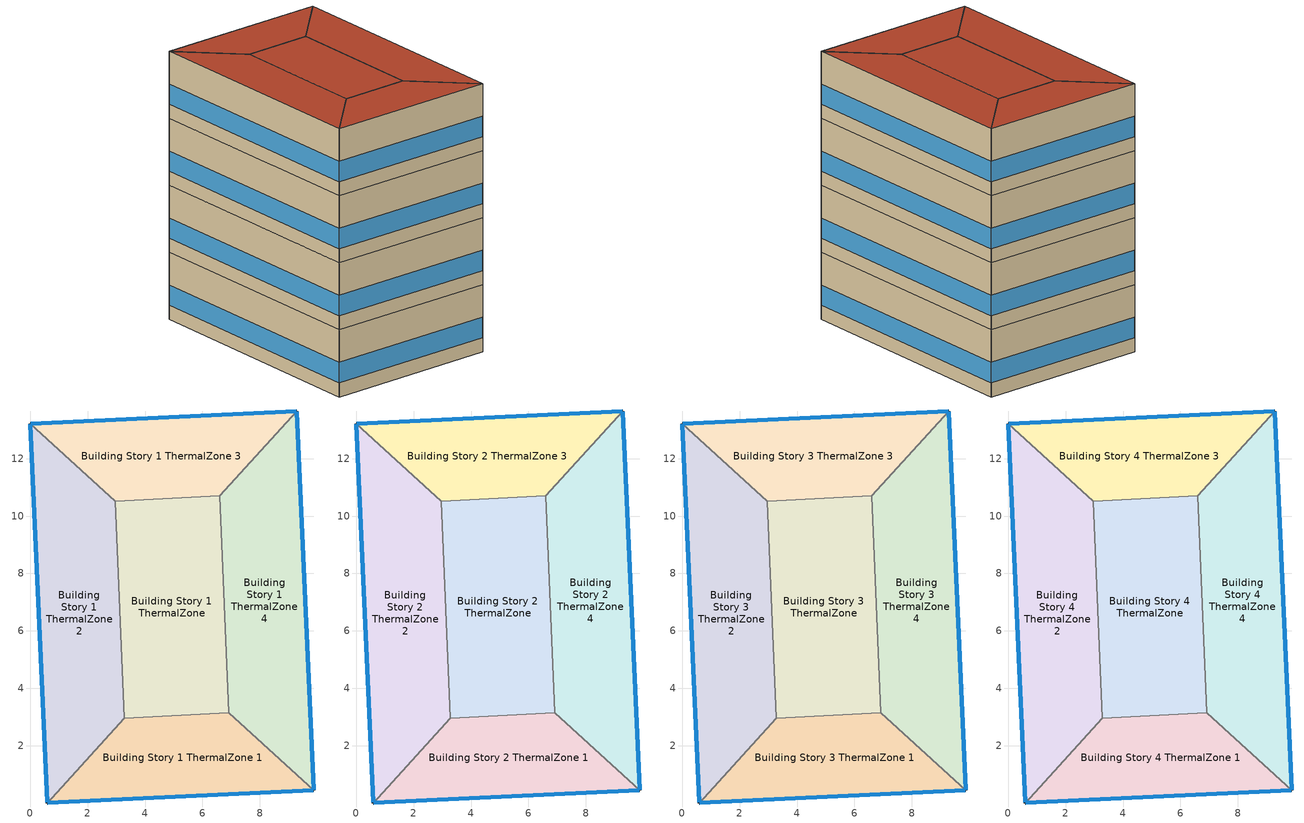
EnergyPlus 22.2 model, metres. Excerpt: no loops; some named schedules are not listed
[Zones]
Building Story 1 ThermalZone
 floor ground (Typical Insulated Carpeted 8in Slab Floor): 6.92,3.14 3.28,2.96 2.96,10.52 6.6,10.7 z0
 wall adiabatic (Typical Interior Wall): 3.28,2.96 6.92,3.14 6.6,10.7 2.96,10.52 3.28,2.96 z0:3.6
 ceiling adiabatic (Typical Interior Floor): 6.6,10.7 2.96,10.52 3.28,2.96 6.92,3.14 z3.6
Building Story 1 ThermalZone 1
 floor ground (Typical Insulated Carpeted 8in Slab Floor): 9.88,0.44 0.59,0 3.28,2.96 6.92,3.14 z0
 wall outside (Typical Insulated Steel Framed Exterior Wall R-12.99): 0.59,0 9.88,0.44 z0:3.6
 wall adiabatic (Typical Interior Wall): 9.88,0.44 6.92,3.14 3.28,2.96 0.59,0 z0:3.6
 window (U 0.55 SHGC 0.25): 0.61,0 9.86,0.44 z0.76:1.85
 ceiling adiabatic (Typical Interior Ceiling): 6.92,3.14 3.28,2.96 0.59,0 9.88,0.44 z3.6
Building Story 1 ThermalZone 2
 floor ground (Typical Insulated Carpeted 8in Slab Floor): 0.59,0 0,13.22 2.96,10.52 3.28,2.96 z0
 wall outside (Typical Insulated Steel Framed Exterior Wall R-12.99): 0,13.22 0.59,0 z0:3.6
 wall adiabatic (Typical Interior Wall): 0.59,0 3.28,2.96 2.96,10.52 0,13.22 z0:3.6
 window (U 0.55 SHGC 0.25): 0,13.19 0.59,0.03 z0.76:1.85
 ceiling adiabatic (Typical Interior Ceiling): 3.28,2.96 2.96,10.52 0,13.22 0.59,0 z3.6
Building Story 1 ThermalZone 3
 floor ground (Typical Insulated Carpeted 8in Slab Floor): 0,13.22 9.29,13.66 6.6,10.7 2.96,10.52 z0
 wall outside (Typical Insulated Steel Framed Exterior Wall R-12.99): 9.29,13.66 0,13.22 z0:3.6
 wall adiabatic (Typical Interior Wall): 0,13.22 2.96,10.52 6.6,10.7 9.29,13.66 z0:3.6
 window (U 0.55 SHGC 0.25): 9.27,13.66 0.03,13.22 z0.76:1.85
 ceiling adiabatic (Typical Interior Ceiling): 2.96,10.52 6.6,10.7 9.29,13.66 0,13.22 z3.6
Building Story 1 ThermalZone 4
 floor ground (Typical Insulated Carpeted 8in Slab Floor): 9.29,13.66 9.88,0.44 6.92,3.14 6.6,10.7 z0
 wall outside (Typical Insulated Steel Framed Exterior Wall R-12.99): 9.88,0.44 9.29,13.66 z0:3.6
 wall adiabatic (Typical Interior Wall): 9.29,13.66 6.6,10.7 6.92,3.14 9.88,0.44 z0:3.6
 window (U 0.55 SHGC 0.25): 9.88,0.47 9.3,13.64 z0.76:1.85
 ceiling adiabatic (Typical Interior Ceiling): 6.6,10.7 6.92,3.14 9.88,0.44 9.29,13.66 z3.6
Building Story 2 ThermalZone
 floor adiabatic (Typical Interior Floor): 6.92,3.14 3.28,2.96 2.96,10.52 6.6,10.7 z3.6
 wall adiabatic (Typical Interior Wall): 3.28,2.96 6.92,3.14 6.6,10.7 2.96,10.52 3.28,2.96 z3.6:7.2
 ceiling adiabatic (Typical Interior Ceiling): 6.6,10.7 2.96,10.52 3.28,2.96 6.92,3.14 z7.2
Building Story 2 ThermalZone 1
 floor adiabatic (Typical Interior Ceiling): 9.88,0.44 0.59,0 3.28,2.96 6.92,3.14 z3.6
 wall outside (Typical Insulated Steel Framed Exterior Wall R-12.99): 0.59,0 9.88,0.44 z3.6:7.2
 wall adiabatic (Typical Interior Wall): 9.88,0.44 6.92,3.14 3.28,2.96 0.59,0 z3.6:7.2
 window (U 0.55 SHGC 0.25): 0.61,0 9.86,0.44 z4.36:5.45
 ceiling adiabatic (Typical Interior Ceiling): 6.92,3.14 3.28,2.96 0.59,0 9.88,0.44 z7.2
Building Story 2 ThermalZone 2
 floor adiabatic (Typical Interior Ceiling): 0.59,0 0,13.22 2.96,10.52 3.28,2.96 z3.6
 wall outside (Typical Insulated Steel Framed Exterior Wall R-12.99): 0,13.22 0.59,0 z3.6:7.2
 wall adiabatic (Typical Interior Wall): 0.59,0 3.28,2.96 2.96,10.52 0,13.22 z3.6:7.2
 window (U 0.55 SHGC 0.25): 0,13.19 0.59,0.03 z4.36:5.45
 ceiling adiabatic (Typical Interior Ceiling): 3.28,2.96 2.96,10.52 0,13.22 0.59,0 z7.2
Building Story 2 ThermalZone 3
 floor adiabatic (Typical Interior Ceiling): 0,13.22 9.29,13.66 6.6,10.7 2.96,10.52 z3.6
 wall outside (Typical Insulated Steel Framed Exterior Wall R-12.99): 9.29,13.66 0,13.22 z3.6:7.2
 wall adiabatic (Typical Interior Wall): 0,13.22 2.96,10.52 6.6,10.7 9.29,13.66 z3.6:7.2
 window (U 0.55 SHGC 0.25): 9.27,13.66 0.03,13.22 z4.36:5.45
 ceiling adiabatic (Typical Interior Ceiling): 2.96,10.52 6.6,10.7 9.29,13.66 0,13.22 z7.2
Building Story 2 ThermalZone 4
 floor adiabatic (Typical Interior Ceiling): 9.29,13.66 9.88,0.44 6.92,3.14 6.6,10.7 z3.6
 wall outside (Typical Insulated Steel Framed Exterior Wall R-12.99): 9.88,0.44 9.29,13.66 z3.6:7.2
 wall adiabatic (Typical Interior Wall): 9.29,13.66 6.6,10.7 6.92,3.14 9.88,0.44 z3.6:7.2
 window (U 0.55 SHGC 0.25): 9.88,0.47 9.3,13.64 z4.36:5.45
 ceiling adiabatic (Typical Interior Ceiling): 6.6,10.7 6.92,3.14 9.88,0.44 9.29,13.66 z7.2
Building Story 3 ThermalZone
 floor adiabatic (Typical Interior Ceiling): 6.92,3.14 3.28,2.96 2.96,10.52 6.6,10.7 z7.2
 wall adiabatic (Typical Interior Wall): 3.28,2.96 6.92,3.14 6.6,10.7 2.96,10.52 3.28,2.96 z7.2:10.8
 ceiling adiabatic (Typical Interior Ceiling): 6.6,10.7 2.96,10.52 3.28,2.96 6.92,3.14 z10.8
Building Story 3 ThermalZone 1
 floor adiabatic (Typical Interior Ceiling): 9.88,0.44 0.59,0 3.28,2.96 6.92,3.14 z7.2
 wall outside (Typical Insulated Steel Framed Exterior Wall R-12.99): 0.59,0 9.88,0.44 z7.2:10.8
 wall adiabatic (Typical Interior Wall): 9.88,0.44 6.92,3.14 3.28,2.96 0.59,0 z7.2:10.8
 window (U 0.55 SHGC 0.25): 0.61,0 9.86,0.44 z7.96:9.05
 ceiling adiabatic (Typical Interior Ceiling): 6.92,3.14 3.28,2.96 0.59,0 9.88,0.44 z10.8
Building Story 3 ThermalZone 2
 floor adiabatic (Typical Interior Ceiling): 0.59,0 0,13.22 2.96,10.52 3.28,2.96 z7.2
 wall outside (Typical Insulated Steel Framed Exterior Wall R-12.99): 0,13.22 0.59,0 z7.2:10.8
 wall adiabatic (Typical Interior Wall): 0.59,0 3.28,2.96 2.96,10.52 0,13.22 z7.2:10.8
 window (U 0.55 SHGC 0.25): 0,13.19 0.59,0.03 z7.96:9.05
 ceiling adiabatic (Typical Interior Floor): 3.28,2.96 2.96,10.52 0,13.22 0.59,0 z10.8
Building Story 3 ThermalZone 3
 floor adiabatic (Typical Interior Ceiling): 0,13.22 9.29,13.66 6.6,10.7 2.96,10.52 z7.2
 wall outside (Typical Insulated Steel Framed Exterior Wall R-12.99): 9.29,13.66 0,13.22 z7.2:10.8
 wall adiabatic (Typical Interior Wall): 0,13.22 2.96,10.52 6.6,10.7 9.29,13.66 z7.2:10.8
 window (U 0.55 SHGC 0.25): 9.27,13.66 0.03,13.22 z7.96:9.05
 ceiling adiabatic (Typical Interior Floor): 2.96,10.52 6.6,10.7 9.29,13.66 0,13.22 z10.8
Building Story 3 ThermalZone 4
 floor adiabatic (Typical Interior Ceiling): 9.29,13.66 9.88,0.44 6.92,3.14 6.6,10.7 z7.2
 wall outside (Typical Insulated Steel Framed Exterior Wall R-12.99): 9.88,0.44 9.29,13.66 z7.2:10.8
 wall adiabatic (Typical Interior Wall): 9.29,13.66 6.6,10.7 6.92,3.14 9.88,0.44 z7.2:10.8
 window (U 0.55 SHGC 0.25): 9.88,0.47 9.3,13.64 z7.96:9.05
 ceiling adiabatic (Typical Interior Floor): 6.6,10.7 6.92,3.14 9.88,0.44 9.29,13.66 z10.8
Building Story 4 ThermalZone
 floor adiabatic (Typical Interior Ceiling): 6.92,3.14 3.28,2.96 2.96,10.52 6.6,10.7 z10.8
 wall adiabatic (Typical Interior Wall): 3.28,2.96 6.92,3.14 6.6,10.7 2.96,10.52 3.28,2.96 z10.8:14.4
 roof outside (Typical IEAD Roof - Highly Reflective R-25.64): 6.6,10.7 2.96,10.52 3.28,2.96 6.92,3.14 z14.4
Building Story 4 ThermalZone 1
 floor adiabatic (Typical Interior Ceiling): 9.88,0.44 0.59,0 3.28,2.96 6.92,3.14 z10.8
 wall outside (Typical Insulated Steel Framed Exterior Wall R-12.99): 0.59,0 9.88,0.44 z10.8:14.4
 wall adiabatic (Typical Interior Wall): 9.88,0.44 6.92,3.14 3.28,2.96 0.59,0 z10.8:14.4
 window (U 0.55 SHGC 0.25): 0.61,0 9.86,0.44 z11.56:12.65
 roof outside (Typical IEAD Roof - Highly Reflective R-25.64): 6.92,3.14 3.28,2.96 0.59,0 9.88,0.44 z14.4
Building Story 4 ThermalZone 2
 floor adiabatic (Typical Interior Floor): 0.59,0 0,13.22 2.96,10.52 3.28,2.96 z10.8
 wall outside (Typical Insulated Steel Framed Exterior Wall R-12.99): 0,13.22 0.59,0 z10.8:14.4
 wall adiabatic (Typical Interior Wall): 0.59,0 3.28,2.96 2.96,10.52 0,13.22 z10.8:14.4
 window (U 0.55 SHGC 0.25): 0,13.19 0.59,0.03 z11.56:12.65
 roof outside (Typical IEAD Roof - Highly Reflective R-25.64): 3.28,2.96 2.96,10.52 0,13.22 0.59,0 z14.4
Building Story 4 ThermalZone 3
 floor adiabatic (Typical Interior Floor): 0,13.22 9.29,13.66 6.6,10.7 2.96,10.52 z10.8
 wall outside (Typical Insulated Steel Framed Exterior Wall R-12.99): 9.29,13.66 0,13.22 z10.8:14.4
 wall adiabatic (Typical Interior Wall): 0,13.22 2.96,10.52 6.6,10.7 9.29,13.66 z10.8:14.4
 window (U 0.55 SHGC 0.25): 9.27,13.66 0.03,13.22 z11.56:12.65
 roof outside (Typical IEAD Roof - Highly Reflective R-25.64): 2.96,10.52 6.6,10.7 9.29,13.66 0,13.22 z14.4
Building Story 4 ThermalZone 4
 floor adiabatic (Typical Interior Floor): 9.29,13.66 9.88,0.44 6.92,3.14 6.6,10.7 z10.8
 wall outside (Typical Insulated Steel Framed Exterior Wall R-12.99): 9.88,0.44 9.29,13.66 z10.8:14.4
 wall adiabatic (Typical Interior Wall): 9.29,13.66 6.6,10.7 6.92,3.14 9.88,0.44 z10.8:14.4
 window (U 0.55 SHGC 0.25): 9.88,0.47 9.3,13.64 z11.56:12.65
 roof outside (Typical IEAD Roof - Highly Reflective R-25.64): 6.6,10.7 6.92,3.14 9.88,0.44 9.29,13.66 z14.4
[Building]
bld_32: Terrain=City
[Site:Location]
Jack Northrop Fld H_CA_USA: Latitude {deg}=41.3155; Longitude {deg}=-105.582; Time Zone {hr}=-8; Elevation {m}=21
[Site:GroundTemperature:FCfactorMethod]
January Ground Temperature {C}=18.8; February Ground Temperature {C}=14.3; March Ground Temperature {C}=13.6; April Ground Temperature {C}=13.2; May Ground Temperature {C}=13.3; June Ground Temperature {C}=12.6; July Ground Temperature {C}=15.3; August Ground Temperature {C}=15.6; September Ground Temperature {C}=17.7; October Ground Temperature {C}=19.4; November Ground Temperature {C}=19.7; December Ground Temperature {C}=18.5
[Site:WaterMainsTemperature]
Calculation Method=Correlation; Annual Average Outdoor Air Temperature {C}=8.96667; Maximum Difference In Monthly Average Outdoor Air Temperatures {deltaC}=26.2
[SizingPeriod:DesignDay] Day of Month=21; Dry-Bulb Temperature Range Modifier Type=DefaultMultipliers; Humidity Condition Type=Wetbulb; Barometric Pressure {Pa}=98769; Rain Indicator=No; Snow Indicator=No; Daylight Saving Time Indicator=No; Begin Environment Reset Mode=FullResetAtBeginEnvironment
Name | Month | Day Type | Maximum Dry-Bulb Temperature {C} | Daily Dry-Bulb Temperature Range {deltaC} | Wetbulb or DewPoint at Maximum Dry-Bulb {C} | Wind Speed {m/s} | Wind Direction {deg} | Solar Model Indicator | ASHRAE Clear Sky Optical Depth for Beam Irradiance (taub) | ASHRAE Clear Sky Optical Depth for Diffuse Irradiance (taud) | Sky Clearness
Buffalo Niagara Intl Ap Ann Clg .4% Condns DB=>MWB 1 | 7 | SummerDesignDay | 30.3 | 9.3 | 21.8 | 5.7 | 240 | ASHRAETau | 0.462 | 2.001
Buffalo Niagara Intl Ap Ann Clg .4% Condns WB=>MDB 1 | 7 | SummerDesignDay | 27.8 | 9.3 | 23.8 | 5.7 | 240 | ASHRAETau | 0.462 | 2.001
Buffalo Niagara Intl Ap Ann Htg 99.6% Condns DB 1 | 1 | WinterDesignDay | -16.3 | 0 | -16.3 | 5.1 | 270 | ASHRAEClearSky |  |  | 0
[Material]
Name | Roughness | Thickness {m} | Conductivity {W/m-K} | Density {kg/m3} | Specific Heat {J/kg-K} | Thermal Absorptance | Solar Absorptance | Visible Absorptance
100mm Normalweight concrete floor | MediumRough | 0.1016 | 2.31045 | 2322 | 832.557 | 0.9 | 0.7 | 0.7
25mm Stucco | Smooth | 0.0254 | 0.72 | 1856 | 840 | 0.9 | 0.7 | 0.7
5/8 in. Gypsum Board | MediumSmooth | 0.0159 | 0.16 | 800 | 1090 | 0.9 | 0.7 | 0.7
8 in. Normalweight Concrete Floor | MediumRough | 0.2032 | 2.31 | 2322 | 832 | 0.9 | 0.7 | 0.7
G01 13mm gypsum board | Smooth | 0.0127 | 0.160031 | 800.001 | 1090.73 | 0.9 | 0.7 | 0.5
Metal Roof Surface | Smooth | 0.0008 | 45.28 | 7824 | 500 | 0.9 | 0.7 | 0.7
Roof Membrane - Highly Reflective | VeryRough | 0.0095 | 0.16 | 1121.29 | 1460 | 0.75 | 0.45 | 0.7
Std Wood 6inch 1; Std Wood 6inch 2 | MediumSmooth | 0.15 | 0.12 | 540 | 1210 | 0.9 | 0.7 | 0.7
[Material:NoMass] Roughness=Smooth; Thermal Absorptance=0.9; Solar Absorptance=0.7
Name | Thermal Resistance {m2-K/W} | Visible Absorptance
CP02 CARPET PAD; Typical Carpet Pad | 0.21648 | 0.8
Typical Insulation R-10.81 | 1.90342 | 0.7
Typical Insulation R-24.52 | 4.31889 | 0.7
[WindowMaterial:Gas]
Gap_1_W_0_0032: Gas Type=Air; Thickness {m}=0.0032
[WindowMaterial:Glazing] Optical Data Type=SpectralAverage; Infrared Transmittance at Normal Incidence=0; Back Side Infrared Hemispherical Emissivity=0.84; Conductivity {W/m-K}=1; Dirt Correction Factor for Solar and Visible Transmittance=1; Solar Diffusing=No
Name | Thickness {m} | Solar Transmittance at Normal Incidence | Front Side Solar Reflectance at Normal Incidence | Back Side Solar Reflectance at Normal Incidence | Visible Transmittance at Normal Incidence | Front Side Visible Reflectance at Normal Incidence | Back Side Visible Reflectance at Normal Incidence | Front Side Infrared Hemispherical Emissivity
Glass_2022F_LayerAvg | 0.0039 | 0.355897 | 0.394095 | 0.265645 | 0.677694 | 0.042734 | 0.05547 | 0.046
Glass_2175_LayerAvg | 0.0086 | 0.167758 | 0.217606 | 0.437978 | 0.416044 | 0.078729 | 0.10654 | 0.84
[Construction]
InteriorFurnishings 1: Std Wood 6inch 1
InteriorFurnishings 2: Std Wood 6inch 2
Typical IEAD Roof - Highly Reflective R-25.64: Roof Membrane - Highly Reflective, Typical Insulation R-24.52, Metal Roof Surface
Typical Insulated Carpeted 8in Slab Floor: 8 in. Normalweight Concrete Floor, Typical Carpet Pad
Typical Insulated Steel Framed Exterior Wall R-12.99: 25mm Stucco, 5/8 in. Gypsum Board, Typical Insulation R-10.81, 5/8 in. Gypsum Board
Typical Interior Ceiling: CP02 CARPET PAD, 100mm Normalweight concrete floor
Typical Interior Floor: 100mm Normalweight concrete floor, CP02 CARPET PAD
Typical Interior Wall: G01 13mm gypsum board, G01 13mm gypsum board
U 0.55 SHGC 0.25: Glass_2175_LayerAvg, Gap_1_W_0_0032, Glass_2022F_LayerAvg
[Zone] Multiplier=1; Part of Total Floor Area=Yes
Building Story 1 ThermalZone; Building Story 1 ThermalZone 1; Building Story 1 ThermalZone 2; Building Story 1 ThermalZone 3; Building Story 1 ThermalZone 4; Building Story 2 ThermalZone; Building Story 2 ThermalZone 1; Building Story 2 ThermalZone 2; Building Story 2 ThermalZone 3; Building Story 2 ThermalZone 4; Building Story 3 ThermalZone; Building Story 3 ThermalZone 1; Building Story 3 ThermalZone 2; Building Story 3 ThermalZone 3; Building Story 3 ThermalZone 4; Building Story 4 ThermalZone; Building Story 4 ThermalZone 1; Building Story 4 ThermalZone 2; Building Story 4 ThermalZone 3; Building Story 4 ThermalZone 4
[Space]
Name | Zone | Space Type
Building Story 1 Space | Building Story 1 ThermalZone | Story Ground Blended Space Type
Building Story 1 Space 1 | Building Story 1 ThermalZone 1 | Story Ground Blended Space Type
Building Story 1 Space 2 | Building Story 1 ThermalZone 2 | Story Ground Blended Space Type
Building Story 1 Space 3 | Building Story 1 ThermalZone 3 | Story Ground Blended Space Type
Building Story 1 Space 4 | Building Story 1 ThermalZone 4 | Story Ground Blended Space Type
Building Story 2 Space | Building Story 2 ThermalZone | Story Mid Blended Space Type
Building Story 2 Space 1 | Building Story 2 ThermalZone 1 | Story Mid Blended Space Type
Building Story 2 Space 2 | Building Story 2 ThermalZone 2 | Story Mid Blended Space Type
Building Story 2 Space 3 | Building Story 2 ThermalZone 3 | Story Mid Blended Space Type
Building Story 2 Space 4 | Building Story 2 ThermalZone 4 | Story Mid Blended Space Type
Building Story 3 Space | Building Story 3 ThermalZone | Story Mid2 Blended Space Type
Building Story 3 Space 1 | Building Story 3 ThermalZone 1 | Story Mid2 Blended Space Type
Building Story 3 Space 2 | Building Story 3 ThermalZone 2 | Story Mid2 Blended Space Type
Building Story 3 Space 3 | Building Story 3 ThermalZone 3 | Story Mid2 Blended Space Type
Building Story 3 Space 4 | Building Story 3 ThermalZone 4 | Story Mid2 Blended Space Type
Building Story 4 Space | Building Story 4 ThermalZone | Story Top Blended Space Type
Building Story 4 Space 1 | Building Story 4 ThermalZone 1 | Story Top Blended Space Type
Building Story 4 Space 2 | Building Story 4 ThermalZone 2 | Story Top Blended Space Type
Building Story 4 Space 3 | Building Story 4 ThermalZone 3 | Story Top Blended Space Type
Building Story 4 Space 4 | Building Story 4 ThermalZone 4 | Story Top Blended Space Type
[SpaceList]
Story Ground Blended Space Type: Building Story 1 Space, Building Story 1 Space 2, Building Story 1 Space 3, Building Story 1 Space 4, Building Story 1 Space 1
Story Mid Blended Space Type: Building Story 2 Space, Building Story 2 Space 4, Building Story 2 Space 3, Building Story 2 Space 1, Building Story 2 Space 2
Story Mid2 Blended Space Type: Building Story 3 Space 4, Building Story 3 Space 1, Building Story 3 Space, Building Story 3 Space 2, Building Story 3 Space 3
Story Top Blended Space Type: Building Story 4 Space 4, Building Story 4 Space 2, Building Story 4 Space 1, Building Story 4 Space 3, Building Story 4 Space
[InternalMass]
Name | Construction | Zone or ZoneList | Space or SpaceList | Surface Area {m2}
Building Story 1 Space SecondarySchool Auditorium  - Story Ground Mass | InteriorFurnishings 1 | Building Story 1 ThermalZone | Building Story 1 Space | 6.68272
Building Story 1 Space 2 SecondarySchool Auditorium  - Story Ground Mass | InteriorFurnishings 1 | Building Story 1 ThermalZone 2 | Building Story 1 Space 2 | 7.1167
Building Story 1 Space 3 SecondarySchool Auditorium  - Story Ground Mass | InteriorFurnishings 1 | Building Story 1 ThermalZone 3 | Building Story 1 Space 3 | 4.43155
Building Story 1 Space 4 SecondarySchool Auditorium  - Story Ground Mass | InteriorFurnishings 1 | Building Story 1 ThermalZone 4 | Building Story 1 Space 4 | 7.1167
Building Story 1 Space 1 SecondarySchool Auditorium  - Story Ground Mass | InteriorFurnishings 1 | Building Story 1 ThermalZone 1 | Building Story 1 Space 1 | 4.43156
Building Story 1 Space SecondarySchool Cafeteria  - Story Ground Mass | InteriorFurnishings 1 | Building Story 1 ThermalZone | Building Story 1 Space | 4.22974
Building Story 1 Space 2 SecondarySchool Cafeteria  - Story Ground Mass | InteriorFurnishings 1 | Building Story 1 ThermalZone 2 | Building Story 1 Space 2 | 4.50442
Building Story 1 Space 3 SecondarySchool Cafeteria  - Story Ground Mass | InteriorFurnishings 1 | Building Story 1 ThermalZone 3 | Building Story 1 Space 3 | 2.80489
Building Story 1 Space 4 SecondarySchool Cafeteria  - Story Ground Mass | InteriorFurnishings 1 | Building Story 1 ThermalZone 4 | Building Story 1 Space 4 | 4.50442
Building Story 1 Space 1 SecondarySchool Cafeteria  - Story Ground Mass | InteriorFurnishings 1 | Building Story 1 ThermalZone 1 | Building Story 1 Space 1 | 2.8049
Building Story 1 Space SecondarySchool ComputerRoom  - Story Ground Mass | InteriorFurnishings 1 | Building Story 1 ThermalZone | Building Story 1 Space | 6.45731
Building Story 1 Space 2 SecondarySchool ComputerRoom  - Story Ground Mass | InteriorFurnishings 1 | Building Story 1 ThermalZone 2 | Building Story 1 Space 2 | 6.87665
Building Story 1 Space 3 SecondarySchool ComputerRoom  - Story Ground Mass | InteriorFurnishings 1 | Building Story 1 ThermalZone 3 | Building Story 1 Space 3 | 4.28208
Building Story 1 Space 4 SecondarySchool ComputerRoom  - Story Ground Mass | InteriorFurnishings 1 | Building Story 1 ThermalZone 4 | Building Story 1 Space 4 | 6.87665
Building Story 1 Space 1 SecondarySchool ComputerRoom  - Story Ground Mass | InteriorFurnishings 1 | Building Story 1 ThermalZone 1 | Building Story 1 Space 1 | 4.28208
Building Story 1 Space SecondarySchool Gym  - Story Ground Mass | InteriorFurnishings 1 | Building Story 1 ThermalZone | Building Story 1 Space | 13.2284
Building Story 1 Space 2 SecondarySchool Gym  - Story Ground Mass | InteriorFurnishings 1 | Building Story 1 ThermalZone 2 | Building Story 1 Space 2 | 14.0875
Building Story 1 Space 3 SecondarySchool Gym  - Story Ground Mass | InteriorFurnishings 1 | Building Story 1 ThermalZone 3 | Building Story 1 Space 3 | 8.77225
Building Story 1 Space 4 SecondarySchool Gym  - Story Ground Mass | InteriorFurnishings 1 | Building Story 1 ThermalZone 4 | Building Story 1 Space 4 | 14.0875
Building Story 1 Space 1 SecondarySchool Gym  - Story Ground Mass | InteriorFurnishings 1 | Building Story 1 ThermalZone 1 | Building Story 1 Space 1 | 8.77226
Building Story 1 Space SecondarySchool Kitchen  - Story Ground Mass | InteriorFurnishings 1 | Building Story 1 ThermalZone | Building Story 1 Space | 1.45853
Building Story 1 Space 2 SecondarySchool Kitchen  - Story Ground Mass | InteriorFurnishings 1 | Building Story 1 ThermalZone 2 | Building Story 1 Space 2 | 1.55325
Building Story 1 Space 3 SecondarySchool Kitchen  - Story Ground Mass | InteriorFurnishings 1 | Building Story 1 ThermalZone 3 | Building Story 1 Space 3 | 0.967204
Building Story 1 Space 4 SecondarySchool Kitchen  - Story Ground Mass | InteriorFurnishings 1 | Building Story 1 ThermalZone 4 | Building Story 1 Space 4 | 1.55325
Building Story 1 Space 1 SecondarySchool Kitchen  - Story Ground Mass | InteriorFurnishings 1 | Building Story 1 ThermalZone 1 | Building Story 1 Space 1 | 0.967206
Building Story 1 Space SecondarySchool Library  - Story Ground Mass | InteriorFurnishings 1 | Building Story 1 ThermalZone | Building Story 1 Space | 5.68827
Building Story 1 Space 2 SecondarySchool Library  - Story Ground Mass | InteriorFurnishings 1 | Building Story 1 ThermalZone 2 | Building Story 1 Space 2 | 6.05767
Building Story 1 Space 3 SecondarySchool Library  - Story Ground Mass | InteriorFurnishings 1 | Building Story 1 ThermalZone 3 | Building Story 1 Space 3 | 3.7721
Building Story 1 Space 4 SecondarySchool Library  - Story Ground Mass | InteriorFurnishings 1 | Building Story 1 ThermalZone 4 | Building Story 1 Space 4 | 6.05767
Building Story 1 Space 1 SecondarySchool Library  - Story Ground Mass | InteriorFurnishings 1 | Building Story 1 ThermalZone 1 | Building Story 1 Space 1 | 3.7721
Building Story 1 Space SecondarySchool Lobby  - Story Ground Mass; Building Story 1 Space SecondarySchool Restroom  - Story Ground Mass | InteriorFurnishings 1 | Building Story 1 ThermalZone | Building Story 1 Space | 2.83751
Building Story 1 Space 2 SecondarySchool Lobby  - Story Ground Mass; Building Story 1 Space 2 SecondarySchool Restroom  - Story Ground Mass | InteriorFurnishings 1 | Building Story 1 ThermalZone 2 | Building Story 1 Space 2 | 3.02177
Building Story 1 Space 3 SecondarySchool Lobby  - Story Ground Mass; Building Story 1 Space 3 SecondarySchool Restroom  - Story Ground Mass | InteriorFurnishings 1 | Building Story 1 ThermalZone 3 | Building Story 1 Space 3 | 1.88165
Building Story 1 Space 4 SecondarySchool Lobby  - Story Ground Mass; Building Story 1 Space 4 SecondarySchool Restroom  - Story Ground Mass | InteriorFurnishings 1 | Building Story 1 ThermalZone 4 | Building Story 1 Space 4 | 3.02177
Building Story 1 Space 1 SecondarySchool Lobby  - Story Ground Mass; Building Story 1 Space 1 SecondarySchool Restroom  - Story Ground Mass | InteriorFurnishings 1 | Building Story 1 ThermalZone 1 | Building Story 1 Space 1 | 1.88165
Building Story 1 Space SecondarySchool Mechanical  - Story Ground Mass | InteriorFurnishings 1 | Building Story 1 ThermalZone | Building Story 1 Space | 4.62752
Building Story 1 Space 2 SecondarySchool Mechanical  - Story Ground Mass | InteriorFurnishings 1 | Building Story 1 ThermalZone 2 | Building Story 1 Space 2 | 4.92803
Building Story 1 Space 3 SecondarySchool Mechanical  - Story Ground Mass | InteriorFurnishings 1 | Building Story 1 ThermalZone 3 | Building Story 1 Space 3 | 3.06867
Building Story 1 Space 4 SecondarySchool Mechanical  - Story Ground Mass | InteriorFurnishings 1 | Building Story 1 ThermalZone 4 | Building Story 1 Space 4 | 4.92803
Building Story 1 Space 1 SecondarySchool Mechanical  - Story Ground Mass | InteriorFurnishings 1 | Building Story 1 ThermalZone 1 | Building Story 1 Space 1 | 3.06868
Building Story 1 Space SecondarySchool Office  - Story Ground Mass | InteriorFurnishings 1 | Building Story 1 ThermalZone | Building Story 1 Space | 7.19984
Building Story 1 Space 2 SecondarySchool Office  - Story Ground Mass | InteriorFurnishings 1 | Building Story 1 ThermalZone 2 | Building Story 1 Space 2 | 7.6674
Building Story 1 Space 3 SecondarySchool Office  - Story Ground Mass | InteriorFurnishings 1 | Building Story 1 ThermalZone 3 | Building Story 1 Space 3 | 4.77447
Building Story 1 Space 4 SecondarySchool Office  - Story Ground Mass | InteriorFurnishings 1 | Building Story 1 ThermalZone 4 | Building Story 1 Space 4 | 7.6674
Building Story 1 Space 1 SecondarySchool Office  - Story Ground Mass | InteriorFurnishings 1 | Building Story 1 ThermalZone 1 | Building Story 1 Space 1 | 4.77448
Building Story 1 Space Mass | InteriorFurnishings 2 | Building Story 1 ThermalZone | Building Story 1 Space | 55.2474
Building Story 1 Space 1 Mass | InteriorFurnishings 2 | Building Story 1 ThermalZone 1 | Building Story 1 Space 1 | 36.6366
Building Story 1 Space 2 Mass | InteriorFurnishings 2 | Building Story 1 ThermalZone 2 | Building Story 1 Space 2 | 58.8352
Building Story 1 Space 3 Mass | InteriorFurnishings 2 | Building Story 1 ThermalZone 3 | Building Story 1 Space 3 | 36.6365
Building Story 1 Space 4 Mass | InteriorFurnishings 2 | Building Story 1 ThermalZone 4 | Building Story 1 Space 4 | 58.8352
Building Story 2 Space SecondarySchool Classroom A  - Story Mid Mass; Building Story 2 Space SecondarySchool Classroom C  - Story Mid Mass | InteriorFurnishings 1 | Building Story 2 ThermalZone | Building Story 2 Space | 13.6804
Building Story 2 Space 4 SecondarySchool Classroom A  - Story Mid Mass; Building Story 2 Space 4 SecondarySchool Classroom C  - Story Mid Mass | InteriorFurnishings 1 | Building Story 2 ThermalZone 4 | Building Story 2 Space 4 | 14.5688
Building Story 2 Space 3 SecondarySchool Classroom A  - Story Mid Mass; Building Story 2 Space 3 SecondarySchool Classroom C  - Story Mid Mass | InteriorFurnishings 1 | Building Story 2 ThermalZone 3 | Building Story 2 Space 3 | 9.07194
Building Story 2 Space 1 SecondarySchool Classroom A  - Story Mid Mass; Building Story 2 Space 1 SecondarySchool Classroom C  - Story Mid Mass | InteriorFurnishings 1 | Building Story 2 ThermalZone 1 | Building Story 2 Space 1 | 9.07195
Building Story 2 Space 2 SecondarySchool Classroom A  - Story Mid Mass; Building Story 2 Space 2 SecondarySchool Classroom C  - Story Mid Mass | InteriorFurnishings 1 | Building Story 2 ThermalZone 2 | Building Story 2 Space 2 | 14.5688
Building Story 2 Space SecondarySchool Corridor B  - Story Mid Mass | InteriorFurnishings 1 | Building Story 2 ThermalZone | Building Story 2 Space | 19.2902
Building Story 2 Space 4 SecondarySchool Corridor B  - Story Mid Mass | InteriorFurnishings 1 | Building Story 2 ThermalZone 4 | Building Story 2 Space 4 | 20.5429
Building Story 2 Space 3 SecondarySchool Corridor B  - Story Mid Mass | InteriorFurnishings 1 | Building Story 2 ThermalZone 3 | Building Story 2 Space 3 | 12.792
Building Story 2 Space 1 SecondarySchool Corridor B  - Story Mid Mass | InteriorFurnishings 1 | Building Story 2 ThermalZone 1 | Building Story 2 Space 1 | 12.792
Building Story 2 Space 2 SecondarySchool Corridor B  - Story Mid Mass | InteriorFurnishings 1 | Building Story 2 ThermalZone 2 | Building Story 2 Space 2 | 20.5429
Building Story 2 Space SecondarySchool Gym  - Story Mid Mass | InteriorFurnishings 1 | Building Story 2 ThermalZone | Building Story 2 Space | 8.59649
Building Story 2 Space 4 SecondarySchool Gym  - Story Mid Mass | InteriorFurnishings 1 | Building Story 2 ThermalZone 4 | Building Story 2 Space 4 | 9.15475
Building Story 2 Space 3 SecondarySchool Gym  - Story Mid Mass | InteriorFurnishings 1 | Building Story 2 ThermalZone 3 | Building Story 2 Space 3 | 5.70064
Building Story 2 Space 1 SecondarySchool Gym  - Story Mid Mass | InteriorFurnishings 1 | Building Story 2 ThermalZone 1 | Building Story 2 Space 1 | 5.70065
Building Story 2 Space 2 SecondarySchool Gym  - Story Mid Mass | InteriorFurnishings 1 | Building Story 2 ThermalZone 2 | Building Story 2 Space 2 | 9.15475
Building Story 2 Space Mass | InteriorFurnishings 2 | Building Story 2 ThermalZone | Building Story 2 Space | 55.2474
Building Story 2 Space 1 Mass | InteriorFurnishings 2 | Building Story 2 ThermalZone 1 | Building Story 2 Space 1 | 36.6366
Building Story 2 Space 2 Mass | InteriorFurnishings 2 | Building Story 2 ThermalZone 2 | Building Story 2 Space 2 | 58.8352
Building Story 2 Space 3 Mass | InteriorFurnishings 2 | Building Story 2 ThermalZone 3 | Building Story 2 Space 3 | 36.6365
Building Story 2 Space 4 Mass | InteriorFurnishings 2 | Building Story 2 ThermalZone 4 | Building Story 2 Space 4 | 58.8352
Building Story 3 Space 4 Office WholeBuilding - Md Office  - Story Mid2 Mass | InteriorFurnishings 1 | Building Story 3 ThermalZone 4 | Building Story 3 Space 4 | 35.3011
Building Story 3 Space 1 Office WholeBuilding - Md Office  - Story Mid2 Mass | InteriorFurnishings 1 | Building Story 3 ThermalZone 1 | Building Story 3 Space 1 | 21.9819
Building Story 3 Space Office WholeBuilding - Md Office  - Story Mid2 Mass | InteriorFurnishings 1 | Building Story 3 ThermalZone | Building Story 3 Space | 33.1484
Building Story 3 Space 2 Office WholeBuilding - Md Office  - Story Mid2 Mass | InteriorFurnishings 1 | Building Story 3 ThermalZone 2 | Building Story 3 Space 2 | 35.3011
Building Story 3 Space 3 Office WholeBuilding - Md Office  - Story Mid2 Mass | InteriorFurnishings 1 | Building Story 3 ThermalZone 3 | Building Story 3 Space 3 | 21.9819
Building Story 3 Space 4 SecondarySchool Classroom A  - Story Mid2 Mass; Building Story 3 Space 4 SecondarySchool Classroom C  - Story Mid2 Mass | InteriorFurnishings 1 | Building Story 3 ThermalZone 4 | Building Story 3 Space 4 | 6.90136
Building Story 3 Space 1 SecondarySchool Classroom A  - Story Mid2 Mass; Building Story 3 Space 1 SecondarySchool Classroom C  - Story Mid2 Mass | InteriorFurnishings 1 | Building Story 3 ThermalZone 1 | Building Story 3 Space 1 | 4.29747
Building Story 3 Space SecondarySchool Classroom A  - Story Mid2 Mass; Building Story 3 Space SecondarySchool Classroom C  - Story Mid2 Mass | InteriorFurnishings 1 | Building Story 3 ThermalZone | Building Story 3 Space | 6.48051
Building Story 3 Space 2 SecondarySchool Classroom A  - Story Mid2 Mass; Building Story 3 Space 2 SecondarySchool Classroom C  - Story Mid2 Mass | InteriorFurnishings 1 | Building Story 3 ThermalZone 2 | Building Story 3 Space 2 | 6.90136
Building Story 3 Space 3 SecondarySchool Classroom A  - Story Mid2 Mass; Building Story 3 Space 3 SecondarySchool Classroom C  - Story Mid2 Mass | InteriorFurnishings 1 | Building Story 3 ThermalZone 3 | Building Story 3 Space 3 | 4.29746
Building Story 3 Space 4 SecondarySchool Corridor B  - Story Mid2 Mass | InteriorFurnishings 1 | Building Story 3 ThermalZone 4 | Building Story 3 Space 4 | 9.73135
Building Story 3 Space 1 SecondarySchool Corridor B  - Story Mid2 Mass | InteriorFurnishings 1 | Building Story 3 ThermalZone 1 | Building Story 3 Space 1 | 6.0597
Building Story 3 Space SecondarySchool Corridor B  - Story Mid2 Mass | InteriorFurnishings 1 | Building Story 3 ThermalZone | Building Story 3 Space | 9.13793
Building Story 3 Space 2 SecondarySchool Corridor B  - Story Mid2 Mass | InteriorFurnishings 1 | Building Story 3 ThermalZone 2 | Building Story 3 Space 2 | 9.73135
Building Story 3 Space 3 SecondarySchool Corridor B  - Story Mid2 Mass | InteriorFurnishings 1 | Building Story 3 ThermalZone 3 | Building Story 3 Space 3 | 6.05969
Building Story 3 Space Mass | InteriorFurnishings 2 | Building Story 3 ThermalZone | Building Story 3 Space | 55.2474
Building Story 3 Space 1 Mass | InteriorFurnishings 2 | Building Story 3 ThermalZone 1 | Building Story 3 Space 1 | 36.6366
Building Story 3 Space 2 Mass | InteriorFurnishings 2 | Building Story 3 ThermalZone 2 | Building Story 3 Space 2 | 58.8352
Building Story 3 Space 3 Mass | InteriorFurnishings 2 | Building Story 3 ThermalZone 3 | Building Story 3 Space 3 | 36.6365
Building Story 3 Space 4 Mass | InteriorFurnishings 2 | Building Story 3 ThermalZone 4 | Building Story 3 Space 4 | 58.8352
Building Story 4 Space 4 Office WholeBuilding - Md Office  - Story Top Mass | InteriorFurnishings 1 | Building Story 4 ThermalZone 4 | Building Story 4 Space 4 | 58.8352
Building Story 4 Space 2 Office WholeBuilding - Md Office  - Story Top Mass | InteriorFurnishings 1 | Building Story 4 ThermalZone 2 | Building Story 4 Space 2 | 58.8352
Building Story 4 Space 1 Office WholeBuilding - Md Office  - Story Top Mass | InteriorFurnishings 1 | Building Story 4 ThermalZone 1 | Building Story 4 Space 1 | 36.6366
Building Story 4 Space 3 Office WholeBuilding - Md Office  - Story Top Mass | InteriorFurnishings 1 | Building Story 4 ThermalZone 3 | Building Story 4 Space 3 | 36.6365
Building Story 4 Space Office WholeBuilding - Md Office  - Story Top Mass | InteriorFurnishings 1 | Building Story 4 ThermalZone | Building Story 4 Space | 55.2474
Building Story 4 Space Mass | InteriorFurnishings 2 | Building Story 4 ThermalZone | Building Story 4 Space | 55.2474
Building Story 4 Space 1 Mass | InteriorFurnishings 2 | Building Story 4 ThermalZone 1 | Building Story 4 Space 1 | 36.6366
Building Story 4 Space 2 Mass | InteriorFurnishings 2 | Building Story 4 ThermalZone 2 | Building Story 4 Space 2 | 58.8352
Building Story 4 Space 3 Mass | InteriorFurnishings 2 | Building Story 4 ThermalZone 3 | Building Story 4 Space 3 | 36.6365
Building Story 4 Space 4 Mass | InteriorFurnishings 2 | Building Story 4 ThermalZone 4 | Building Story 4 Space 4 | 58.8352
[Lights] Design Level Calculation Method=Watts/Area; Return Air Fraction=0; Fraction Visible=0.2; Fraction Replaceable=1
Name | Zone or ZoneList or Space or SpaceList | Schedule | Watts per Zone Floor Area {W/m2} | Fraction Radiant
SecondarySchool Auditorium Lights 1 | Story Ground Blended Space Type | SchoolSecondary BLDG_LIGHT_SCH_2013 | 0.820262 | 0.37
SecondarySchool Cafeteria Lights 1 | Story Ground Blended Space Type | SchoolSecondary BLDG_LIGHT_SCH_2013 | 0.535655 | 0.37
SecondarySchool ComputerRoom Lights 1 | Story Ground Blended Space Type | SchoolSecondary BLDG_LIGHT_CLASSROOM_SCH_2013 | 1.56003 | 0.37
SecondarySchool Gym Lights 1 | Story Ground Blended Space Type | SchoolSecondary BLDG_LIGHT_GYM_SCH_2013 | 1.85566 | 0.37
SecondarySchool Kitchen Lights 1 | Story Ground Blended Space Type | SchoolSecondary BLDG_LIGHT_SCH_2013 | 0.343842 | 0.37
SecondarySchool Library Lights 1 | Story Ground Blended Space Type | SchoolSecondary BLDG_LIGHT_LIBRARY_SCH_2013 | 1.31882 | 0.37
SecondarySchool Lobby Lights 1 | Story Ground Blended Space Type | SchoolSecondary BLDG_LIGHT_LOBBYFLR1_SCH_2013 | 0.497551 | 0.37
SecondarySchool Mechanical Lights 1 | Story Ground Blended Space Type | SchoolSecondary BLDG_LIGHT_MECHANICAL_SCH_2013 | 0.378666 | 0.37
SecondarySchool Office Lights 1 | Story Ground Blended Space Type | SchoolSecondary BLDG_LIGHT_OFFICE_SCH_2013 | 1.55706 | 0.37
SecondarySchool Restroom Lights 1 | Story Ground Blended Space Type | SchoolSecondary BLDG_LIGHT_BATH_SCH_2013 | 0.541778 | 0.37
SecondarySchool Classroom Lights 1 | Story Mid Blended Space Type | SchoolSecondary BLDG_LIGHT_CLASSROOM_SCH_2013 | 6.61009 | 0.37
SecondarySchool Corridor Lights 1 | Story Mid Blended Space Type | SchoolSecondary BLDG_LIGHT_CORRIDOR_SCH_2013 | 2.48049 | 0.37
SecondarySchool Gym Lights 2 | Story Mid Blended Space Type | SchoolSecondary BLDG_LIGHT_GYM_SCH_2013 | 1.2059 | 0.37
Office WholeBuilding - Md Office Lights 1 | Story Mid2 Blended Space Type | OfficeMedium BLDG_LIGHT_SCH_2013 | 5.29584 | 0.7
SecondarySchool Classroom Lights 2 | Story Mid2 Blended Space Type | SchoolSecondary BLDG_LIGHT_CLASSROOM_SCH_2013 | 3.13126 | 0.37
SecondarySchool Corridor Lights 2 | Story Mid2 Blended Space Type | SchoolSecondary BLDG_LIGHT_CORRIDOR_SCH_2013 | 1.17503 | 0.37
Office WholeBuilding - Md Office Lights 2 | Story Top Blended Space Type | OfficeMedium BLDG_LIGHT_SCH_2013 | 8.82641 | 0.7
[People] Number of People Calculation Method=People/Area; Fraction Radiant=0.3; Enable ASHRAE 55 Comfort Warnings=Yes; Mean Radiant Temperature Calculation Type=ZoneAveraged; Work Efficiency Schedule=Work Efficiency Schedule; Clothing Insulation Schedule=Clothing Schedule; Air Velocity Schedule=Air Velocity Schedule; Thermal Comfort Model 1 Type=Fanger
Name | Zone or ZoneList or Space or SpaceList | Number of People Schedule | People per Floor Area {person/m2} | Activity Level Schedule
SecondarySchool Auditorium People 1 | Story Ground Blended Space Type | SchoolSecondary BLDG_OCC_SCH_Auditorium | 0.1953 | SchoolSecondary ACTIVITY_SCH
SecondarySchool Cafeteria People 1 | Story Ground Blended Space Type | SchoolSecondary BLDG_OCC_SCH_Cafeteria | 0.0824085 | SchoolSecondary ACTIVITY_SCH
SecondarySchool ComputerRoom People 1 | Story Ground Blended Space Type | SchoolSecondary BLDG_OCC_SCH_Extend | 0.044033 | SchoolSecondary ACTIVITY_SCH
SecondarySchool Gym People 1 | Story Ground Blended Space Type | SchoolSecondary BLDG_OCC_SCH_Gym | 0.0773193 | SchoolSecondary ACTIVITY_SCH
SecondarySchool Kitchen People 1 | Story Ground Blended Space Type | SchoolSecondary BLDG_OCC_SCH | 0.00432787 | SchoolSecondary ACTIVITY_SCH
SecondarySchool Library People 1 | Story Ground Blended Space Type | SchoolSecondary BLDG_OCC_SCH | 0.0110825 | SchoolSecondary ACTIVITY_SCH
SecondarySchool Office People 1 | Story Ground Blended Space Type | SchoolSecondary BLDG_OCC_SCH_Offices | 0.00701376 | SchoolSecondary ACTIVITY_SCH
SecondarySchool Classroom People 1 | Story Mid Blended Space Type | SchoolSecondary BLDG_OCC_SCH | 0.186575 | SchoolSecondary ACTIVITY_SCH
SecondarySchool Gym People 2 | Story Mid Blended Space Type | SchoolSecondary BLDG_OCC_SCH_Gym | 0.0502459 | SchoolSecondary ACTIVITY_SCH
Office WholeBuilding - Md Office People 1 | Story Mid2 Blended Space Type | OfficeMedium BLDG_OCC_SCH | 0.0322917 | OfficeMedium ACTIVITY_SCH
SecondarySchool Classroom People 2 | Story Mid2 Blended Space Type | SchoolSecondary BLDG_OCC_SCH | 0.0883824 | SchoolSecondary ACTIVITY_SCH
Office WholeBuilding - Md Office People 2 | Story Top Blended Space Type | OfficeMedium BLDG_OCC_SCH | 0.0538196 | OfficeMedium ACTIVITY_SCH
[ElectricEquipment] Design Level Calculation Method=Watts/Area
Name | Zone or ZoneList or Space or SpaceList | Schedule | Watts per Zone Floor Area {W/m2} | Fraction Radiant | Fraction Latent | Fraction Lost
2 Elevator Fans | Story Ground Blended Space Type | Elevator Schedule 3 | 0.502986 | 0.5
2 Elevator Lift Motors | Story Ground Blended Space Type | Elevator Schedule 1 | 260.855 | 0 | 0 | 1
2 Elevator Lights | Story Ground Blended Space Type | Elevator Schedule 2 | 0.525586 | 0.5
SecondarySchool Auditorium Elec Equip 1 | Story Ground Blended Space Type | SchoolSecondary BLDG_EQUIP_SCH_2013 | 0.598921 | 0.5 | 0 | 0
SecondarySchool Cafeteria Elec Equip 1 | Story Ground Blended Space Type | SchoolSecondary KITCHEN_ELEC_EQUIP_SCH | 5.89221 | 0.5 | 0 | 0
SecondarySchool ComputerRoom Elec Equip 1 | Story Ground Blended Space Type | SchoolSecondary BLDG_EQUIP_SCH_2013 | 2.33752 | 0.5 | 0 | 0
SecondarySchool Gym Elec Equip 1 | Story Ground Blended Space Type | SchoolSecondary BLDG_EQUIP_SCH_2013 | 1.18556 | 0.5 | 0 | 0
SecondarySchool Kitchen Elec Equip 1 | Story Ground Blended Space Type | SchoolSecondary KITCHEN_ELEC_EQUIP_SCH | 5.86805 | 0.3 | 0.25 | 0.2
SecondarySchool Library Elec Equip 1 | Story Ground Blended Space Type | SchoolSecondary BLDG_EQUIP_SCH_2013 | 1.03067 | 0.5 | 0 | 0
SecondarySchool Lobby Elec Equip 1; SecondarySchool Restroom Elec Equip 1 | Story Ground Blended Space Type | SchoolSecondary BLDG_EQUIP_SCH_2013 | 0.204549 | 0.5 | 0 | 0
SecondarySchool Mechanical Elec Equip 1 | Story Ground Blended Space Type | SchoolSecondary BLDG_EQUIP_SCH_2013 | 0.333587 | 0.5 | 0 | 0
SecondarySchool Office Elec Equip 1 | Story Ground Blended Space Type | SchoolSecondary BLDG_EQUIP_SCH_2013 | 1.40275 | 0.5 | 0 | 0
SecondarySchool Classroom Elec Equip 1 | Story Mid Blended Space Type | SchoolSecondary BLDG_EQUIP_SCH_2013 | 4.95224 | 0.5 | 0 | 0
SecondarySchool Corridor Elec Equip 1 | Story Mid Blended Space Type | SchoolSecondary BLDG_EQUIP_SCH_2013 | 1.39058 | 0.5 | 0 | 0
SecondarySchool Gym Elec Equip 2 | Story Mid Blended Space Type | SchoolSecondary BLDG_EQUIP_SCH_2013 | 0.770438 | 0.5 | 0 | 0
Office WholeBuilding - Md Office Elec Equip 1 | Story Mid2 Blended Space Type | OfficeMedium BLDG_EQUIP_SCH_2013 | 4.84376 | 0.5 | 0 | 0
SecondarySchool Classroom Elec Equip 2 | Story Mid2 Blended Space Type | SchoolSecondary BLDG_EQUIP_SCH_2013 | 2.34592 | 0.5 | 0 | 0
SecondarySchool Corridor Elec Equip 2 | Story Mid2 Blended Space Type | SchoolSecondary BLDG_EQUIP_SCH_2013 | 0.658731 | 0.5 | 0 | 0
Office WholeBuilding - Md Office Elec Equip 2 | Story Top Blended Space Type | OfficeMedium BLDG_EQUIP_SCH_2013 | 8.07293 | 0.5 | 0 | 0
[GasEquipment]
SecondarySchool Kitchen Gas Equip 1: Zone or ZoneList or Space or SpaceList=Story Ground Blended Space Type; Schedule=SchoolSecondary KITCHEN_GAS_EQUIP_SCH; Design Level Calculation Method=Watts/Area; Power per Zone Floor Area {W/m2}=44.3139; Fraction Latent=0.1; Fraction Radiant=0.2; Fraction Lost=0.7
[ZoneInfiltration:DesignFlowRate] Schedule=Always On Discrete; Design Flow Rate Calculation Method=Flow/ExteriorArea; Constant Term Coefficient=0; Temperature Term Coefficient=0; Velocity Term Coefficient=0.224; Velocity Squared Term Coefficient=0
Name | Zone or ZoneList or Space or SpaceList | Flow Rate per Exterior Surface Area {m3/s-m2}
SecondarySchool Auditorium  - Story Ground Infiltration | Story Ground Blended Space Type | 4.13374e-05
SecondarySchool Cafeteria  - Story Ground Infiltration | Story Ground Blended Space Type | 2.61639e-05
SecondarySchool ComputerRoom  - Story Ground Infiltration | Story Ground Blended Space Type | 3.9943e-05
SecondarySchool Gym  - Story Ground Infiltration | Story Ground Blended Space Type | 0.000195742
SecondarySchool Kitchen  - Story Ground Infiltration | Story Ground Blended Space Type | 9.02204e-06
SecondarySchool Library  - Story Ground Infiltration | Story Ground Blended Space Type | 3.5186e-05
SecondarySchool Lobby  - Story Ground Infiltration; SecondarySchool Restroom  - Story Ground Infiltration | Story Ground Blended Space Type | 1.7552e-05
SecondarySchool Mechanical  - Story Ground Infiltration | Story Ground Blended Space Type | 2.86245e-05
SecondarySchool Office  - Story Ground Infiltration | Story Ground Blended Space Type | 0.000158451
SecondarySchool Classroom A  - Story Mid Infiltration; SecondarySchool Classroom C  - Story Mid Infiltration | Story Mid Blended Space Type | 0.00017769
SecondarySchool Corridor B  - Story Mid Infiltration | Story Mid Blended Space Type | 4.71038e-05
SecondarySchool Gym  - Story Mid Infiltration | Story Mid Blended Space Type | 0.00016709
Office WholeBuilding - Md Office  - Story Mid2 Infiltration | Story Mid2 Blended Space Type | 0.000318961
SecondarySchool Classroom A  - Story Mid2 Infiltration; SecondarySchool Classroom C  - Story Mid2 Infiltration | Story Mid2 Blended Space Type | 0.000101754
SecondarySchool Corridor B  - Story Mid2 Infiltration | Story Mid2 Blended Space Type | 4.71038e-05
Office WholeBuilding - Md Office  - Story Top Infiltration | Story Top Blended Space Type | 0.000301103
[Daylighting:Controls] Lighting Control Type=Stepped; Minimum Input Power Fraction for Continuous or ContinuousOff Dimming Control=0.3; Minimum Light Output Fraction for Continuous or ContinuousOff Dimming Control=0.2; Number of Stepped Control Steps=3; Probability Lighting will be Reset When Needed in Manual Stepped Control=1; Glare Calculation Azimuth Angle of View Direction Clockwise from Zone y-Axis {deg}=-0; Maximum Allowable Discomfort Glare Index=22
Name | Zone or Space | Glare Calculation Daylighting Reference Point | Daylighting Reference Point Name 1 | Fraction of Lights Controlled by Reference Point 1 | Illuminance Setpoint at Reference Point 1 {lux} | Daylighting Reference Point Name 2 | Fraction of Lights Controlled by Reference Point 2 | Illuminance Setpoint at Reference Point 2 {lux}
Building Story 1 ThermalZone 2 DaylightingControls | Building Story 1 ThermalZone 2 | Building Story 1 Space 2 Daylt Sensor 1 | Building Story 1 Space 2 Daylt Sensor 1 | 0.714 | 538
Building Story 1 ThermalZone 4 DaylightingControls | Building Story 1 ThermalZone 4 | Building Story 1 Space 4 Daylt Sensor 1 | Building Story 1 Space 4 Daylt Sensor 1 | 0.714 | 538
Building Story 2 ThermalZone 2 DaylightingControls | Building Story 2 ThermalZone 2 | Building Story 2 Space 2 Daylt Sensor 1 | Building Story 2 Space 2 Daylt Sensor 1 | 0.714 | 215 | Building Story 2 Space 2 Daylt Sensor 2 | 0.285 | 215
Building Story 2 ThermalZone 4 DaylightingControls | Building Story 2 ThermalZone 4 | Building Story 2 Space 4 Daylt Sensor 1 | Building Story 2 Space 4 Daylt Sensor 1 | 0.714 | 215 | Building Story 2 Space 4 Daylt Sensor 2 | 0.285 | 215
Building Story 3 ThermalZone 2 DaylightingControls | Building Story 3 ThermalZone 2 | Building Story 3 Space 2 Daylt Sensor 1 | Building Story 3 Space 2 Daylt Sensor 1 | 0.486 | 377
Building Story 3 ThermalZone 4 DaylightingControls | Building Story 3 ThermalZone 4 | Building Story 3 Space 4 Daylt Sensor 1 | Building Story 3 Space 4 Daylt Sensor 1 | 0.486 | 377
Building Story 4 ThermalZone 2 DaylightingControls | Building Story 4 ThermalZone 2 | Building Story 4 Space 2 Daylt Sensor 1 | Building Story 4 Space 2 Daylt Sensor 1 | 0.486 | 377
Building Story 4 ThermalZone 4 DaylightingControls | Building Story 4 ThermalZone 4 | Building Story 4 Space 4 Daylt Sensor 1 | Building Story 4 Space 4 Daylt Sensor 1 | 0.486 | 377
[Exterior:Lights] Control Option=AstronomicalClock
Name | Schedule | Design Level {W}
Building Facades | Schedule Ruleset 1 | 222.906
Main Entries | Schedule Ruleset 2 | 240
Other Doors | Schedule Ruleset 2 | 24.0618
Parking Areas and Drives | Schedule Ruleset 2 | 506.215
[Schedule:Year]
SchoolSecondary BLDG_LIGHT_SCH_2013: SchoolSecondary BLDG_LIGHT_SCH_2013 Week Rule - Jan1-Jan3, 1, 1, 1, 3, SchoolSecondary BLDG_LIGHT_SCH_2013 Week Rule - Jan4-Jun27, 1, 4, 6, 27, SchoolSecondary BLDG_LIGHT_SCH_2013 Week Rule - Jun28-Jul4, 6, 28, 7, 4, SchoolSecondary BLDG_LIGHT_SCH_2013 Week Rule - Jul5-Aug29, 7, 5, 8, 29, SchoolSecondary BLDG_LIGHT_SCH_2013 Week Rule - Aug30-Sep5, 8, 30, 9, 5, SchoolSecondary BLDG_LIGHT_SCH_2013 Week Rule - Sep6-Dec31, 9, 6, 12, 31
SchoolSecondary BLDG_LIGHT_CLASSROOM_SCH_2013: SchoolSecondary BLDG_LIGHT_CLASSROOM_SCH_2013 Week Rule - Jan1-Jan3, 1, 1, 1, 3, SchoolSecondary BLDG_LIGHT_CLASSROOM_SCH_2013 Week Rule - Jan4-Jun27, 1, 4, 6, 27, SchoolSecondary BLDG_LIGHT_CLASSROOM_SCH_2013 Week Rule - Jun28-Jul4, 6, 28, 7, 4, SchoolSecondary BLDG_LIGHT_CLASSROOM_SCH_2013 Week Rule - Jul5-Aug29, 7, 5, 8, 29, SchoolSecondary BLDG_LIGHT_CLASSROOM_SCH_2013 Week Rule - Aug30-Sep5, 8, 30, 9, 5, SchoolSecondary BLDG_LIGHT_CLASSROOM_SCH_2013 Week Rule - Sep6-Dec31, 9, 6, 12, 31
SchoolSecondary BLDG_LIGHT_GYM_SCH_2013: SchoolSecondary BLDG_LIGHT_GYM_SCH_2013 Week Rule - Jan1-Jan3, 1, 1, 1, 3, SchoolSecondary BLDG_LIGHT_GYM_SCH_2013 Week Rule - Jan4-Jun27, 1, 4, 6, 27, SchoolSecondary BLDG_LIGHT_GYM_SCH_2013 Week Rule - Jun28-Jul4, 6, 28, 7, 4, SchoolSecondary BLDG_LIGHT_GYM_SCH_2013 Week Rule - Jul5-Aug29, 7, 5, 8, 29, SchoolSecondary BLDG_LIGHT_GYM_SCH_2013 Week Rule - Aug30-Sep5, 8, 30, 9, 5, SchoolSecondary BLDG_LIGHT_GYM_SCH_2013 Week Rule - Sep6-Dec31, 9, 6, 12, 31
SchoolSecondary BLDG_LIGHT_LIBRARY_SCH_2013: SchoolSecondary BLDG_LIGHT_LIBRARY_SCH_2013 Week Rule - Jan1-Jan3, 1, 1, 1, 3, SchoolSecondary BLDG_LIGHT_LIBRARY_SCH_2013 Week Rule - Jan4-Jun27, 1, 4, 6, 27, SchoolSecondary BLDG_LIGHT_LIBRARY_SCH_2013 Week Rule - Jun28-Jul4, 6, 28, 7, 4, SchoolSecondary BLDG_LIGHT_LIBRARY_SCH_2013 Week Rule - Jul5-Aug29, 7, 5, 8, 29, SchoolSecondary BLDG_LIGHT_LIBRARY_SCH_2013 Week Rule - Aug30-Sep5, 8, 30, 9, 5, SchoolSecondary BLDG_LIGHT_LIBRARY_SCH_2013 Week Rule - Sep6-Dec31, 9, 6, 12, 31
SchoolSecondary BLDG_LIGHT_LOBBYFLR1_SCH_2013: SchoolSecondary BLDG_LIGHT_LOBBYFLR1_SCH_2013 Week Rule - Jan1-Jan3, 1, 1, 1, 3, SchoolSecondary BLDG_LIGHT_LOBBYFLR1_SCH_2013 Week Rule - Jan4-Jun27, 1, 4, 6, 27, SchoolSecondary BLDG_LIGHT_LOBBYFLR1_SCH_2013 Week Rule - Jun28-Jul4, 6, 28, 7, 4, SchoolSecondary BLDG_LIGHT_LOBBYFLR1_SCH_2013 Week Rule - Jul5-Aug29, 7, 5, 8, 29, SchoolSecondary BLDG_LIGHT_LOBBYFLR1_SCH_2013 Week Rule - Aug30-Sep5, 8, 30, 9, 5, SchoolSecondary BLDG_LIGHT_LOBBYFLR1_SCH_2013 Week Rule - Sep6-Dec31, 9, 6, 12, 31
SchoolSecondary BLDG_LIGHT_MECHANICAL_SCH_2013: SchoolSecondary BLDG_LIGHT_MECHANICAL_SCH_2013 Week Rule - Jan1-Jan3, 1, 1, 1, 3, SchoolSecondary BLDG_LIGHT_MECHANICAL_SCH_2013 Week Rule - Jan4-Jun27, 1, 4, 6, 27, SchoolSecondary BLDG_LIGHT_MECHANICAL_SCH_2013 Week Rule - Jun28-Jul4, 6, 28, 7, 4, SchoolSecondary BLDG_LIGHT_MECHANICAL_SCH_2013 Week Rule - Jul5-Aug29, 7, 5, 8, 29, SchoolSecondary BLDG_LIGHT_MECHANICAL_SCH_2013 Week Rule - Aug30-Sep5, 8, 30, 9, 5, SchoolSecondary BLDG_LIGHT_MECHANICAL_SCH_2013 Week Rule - Sep6-Dec31, 9, 6, 12, 31
SchoolSecondary BLDG_LIGHT_OFFICE_SCH_2013: SchoolSecondary BLDG_LIGHT_OFFICE_SCH_2013 Week Rule - Jan1-Jan3, 1, 1, 1, 3, SchoolSecondary BLDG_LIGHT_OFFICE_SCH_2013 Week Rule - Jan4-Jun27, 1, 4, 6, 27, SchoolSecondary BLDG_LIGHT_OFFICE_SCH_2013 Week Rule - Jun28-Jul4, 6, 28, 7, 4, SchoolSecondary BLDG_LIGHT_OFFICE_SCH_2013 Week Rule - Jul5-Aug29, 7, 5, 8, 29, SchoolSecondary BLDG_LIGHT_OFFICE_SCH_2013 Week Rule - Aug30-Sep5, 8, 30, 9, 5, SchoolSecondary BLDG_LIGHT_OFFICE_SCH_2013 Week Rule - Sep6-Dec31, 9, 6, 12, 31
SchoolSecondary BLDG_LIGHT_BATH_SCH_2013: SchoolSecondary BLDG_LIGHT_BATH_SCH_2013 Week Rule - Jan1-Jan3, 1, 1, 1, 3, SchoolSecondary BLDG_LIGHT_BATH_SCH_2013 Week Rule - Jan4-Jun27, 1, 4, 6, 27, SchoolSecondary BLDG_LIGHT_BATH_SCH_2013 Week Rule - Jun28-Jul4, 6, 28, 7, 4, SchoolSecondary BLDG_LIGHT_BATH_SCH_2013 Week Rule - Jul5-Aug29, 7, 5, 8, 29, SchoolSecondary BLDG_LIGHT_BATH_SCH_2013 Week Rule - Aug30-Sep5, 8, 30, 9, 5, SchoolSecondary BLDG_LIGHT_BATH_SCH_2013 Week Rule - Sep6-Dec31, 9, 6, 12, 31
SchoolSecondary BLDG_OCC_SCH_Auditorium: SchoolSecondary BLDG_OCC_SCH_Auditorium Week Rule - Jan1-Jan3, 1, 1, 1, 3, SchoolSecondary BLDG_OCC_SCH_Auditorium Week Rule - Jan4-Jun27, 1, 4, 6, 27, SchoolSecondary BLDG_OCC_SCH_Auditorium Week Rule - Jun28-Jul4, 6, 28, 7, 4, SchoolSecondary BLDG_OCC_SCH_Auditorium Week Rule - Jul5-Aug29, 7, 5, 8, 29, SchoolSecondary BLDG_OCC_SCH_Auditorium Week Rule - Aug30-Sep5, 8, 30, 9, 5, SchoolSecondary BLDG_OCC_SCH_Auditorium Week Rule - Sep6-Dec31, 9, 6, 12, 31
SchoolSecondary ACTIVITY_SCH: SchoolSecondary ACTIVITY_SCH Week Rule - Jan1-Dec31, 1, 1, 12, 31
Work Efficiency Schedule: Work Efficiency Schedule Week Rule - Jan1-Dec31, 1, 1, 12, 31
Clothing Schedule: Clothing Schedule Week Rule - Jan1-Dec31, 1, 1, 12, 31
Air Velocity Schedule: Air Velocity Schedule Week Rule - Jan1-Dec31, 1, 1, 12, 31
Schedule Ruleset 1: Schedule Ruleset 1 Week Rule - Jan1-Dec31, 1, 1, 12, 31
Schedule Ruleset 2: Schedule Ruleset 2 Week Rule - Jan1-Dec31, 1, 1, 12, 31
